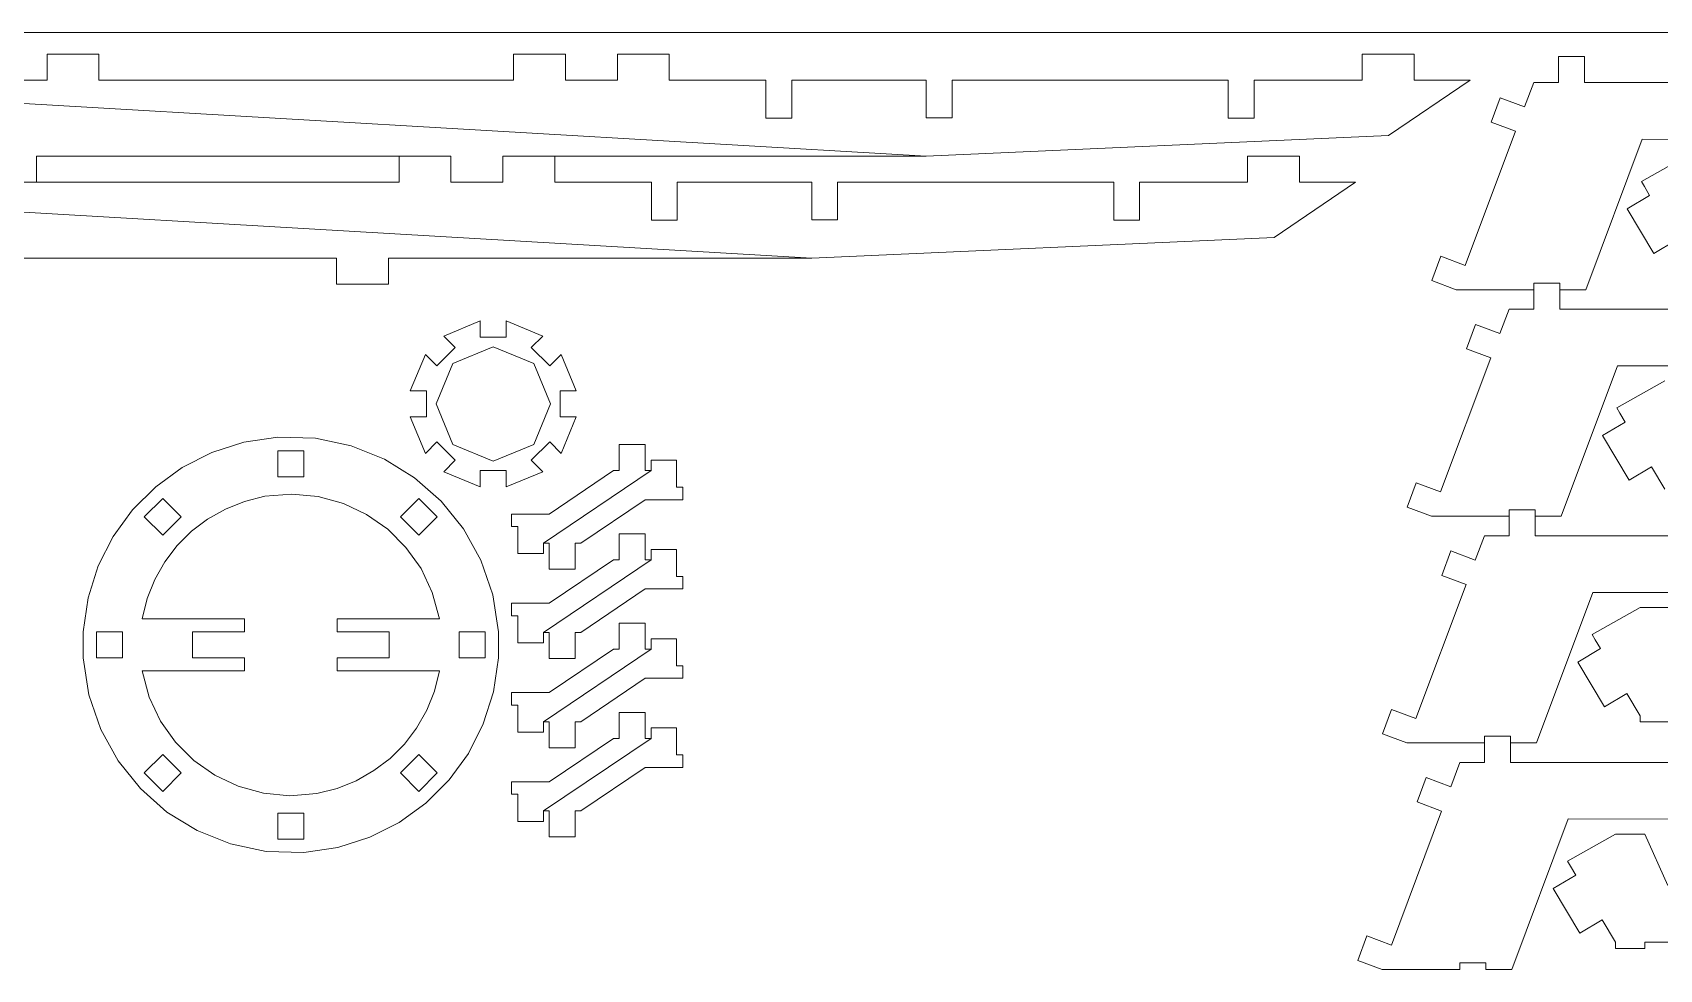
# Model space of a CAD drawing. Header units: millimetres. Extents: x -983 to 262, y -252 to 208.
# Drawn here: x -857.2 to -669.6, y 100.2 to 208.3 of the extents above; entities that cross this region are included whole.
import ezdxf

# ---------------------------------------------------------------- set-up
doc = ezdxf.new("R2010")
doc.units = ezdxf.units.MM
doc.header["$MEASUREMENT"] = 0
doc.layers.add('Layer 1', color=7, linetype='Continuous')

msp = doc.modelspace()

# ---------------------------------------------------------------- linework, layer by layer
at = {"layer": 'Layer 1', "color": 3, "lineweight": 9}
for points in [[(-982.7521, 208.3383), (-982.7521, 208.3383), (-382.7524, 208.3383), (-382.7524, 208.3383)], [(-849.5862, 205.8394), (-849.5862, 205.8394), (-855.5745, 205.8394), (-855.5745, 205.8394)], [(-855.5745, 202.8419), (-855.5745, 202.8419), (-855.5745, 205.8394), (-855.5745, 205.8394)], [(-849.5862, 205.8394), (-849.5862, 205.8394), (-849.5862, 202.8419), (-849.5862, 202.8419)], [(-801.7539, 205.8394), (-801.7539, 205.8394), (-795.7656, 205.8394), (-795.7656, 205.8394)], [(-801.7539, 202.8419), (-801.7539, 202.8419), (-801.7539, 205.8394), (-801.7539, 205.8394)], [(-795.7656, 205.8394), (-795.7656, 205.8394), (-795.7656, 202.8419), (-795.7656, 202.8419)], [(-789.7774, 205.8394), (-789.7774, 205.8394), (-783.7891, 205.8394), (-783.7891, 205.8394)], [(-789.7774, 202.8419), (-789.7774, 202.8419), (-789.7774, 205.8394), (-789.7774, 205.8394)], [(-783.7891, 205.8394), (-783.7891, 205.8394), (-783.7891, 202.8419), (-783.7891, 202.8419)], [(-703.8594, 205.8394), (-703.8594, 205.8394), (-703.8594, 202.8419), (-703.8594, 202.8419)], [(-703.8594, 205.8394), (-703.8594, 205.8394), (-697.8712, 205.8394), (-697.8712, 205.8394)], [(-697.8712, 202.8419), (-697.8712, 202.8419), (-697.8712, 205.8394), (-697.8712, 205.8394)], [(-681.2175, 205.5566), (-681.2175, 205.5566), (-678.2165, 205.5549), (-678.2165, 205.5549)], [(-681.2175, 202.5557), (-681.2175, 202.5557), (-681.2175, 205.5566), (-681.2175, 205.5566)], [(-678.2182, 202.5557), (-678.2182, 202.5557), (-678.2165, 205.5549), (-678.2165, 205.5549)], [(-904.4129, 202.8419), (-904.4129, 202.8419), (-855.5745, 202.8419), (-855.5745, 202.8419)], [(-849.5862, 202.8419), (-849.5862, 202.8419), (-801.7539, 202.8419), (-801.7539, 202.8419)], [(-795.7656, 202.8419), (-795.7656, 202.8419), (-789.7774, 202.8419), (-789.7774, 202.8419)], [(-783.7891, 202.8419), (-783.7891, 202.8419), (-772.6472, 202.8419), (-772.6472, 202.8419)], [(-772.6472, 202.8419), (-772.6472, 202.8419), (-772.6472, 198.4664), (-772.6472, 198.4664)], [(-769.6531, 202.8419), (-769.6531, 202.8419), (-754.1495, 202.8419), (-754.1495, 202.8419)], [(-769.6531, 198.4664), (-769.6531, 198.4664), (-769.6531, 202.8419), (-769.6531, 202.8419)], [(-754.1495, 202.8419), (-754.1495, 202.8419), (-754.1495, 198.4852), (-754.1495, 198.4852)], [(-751.1553, 198.4852), (-751.1553, 198.4852), (-751.1553, 202.8419), (-751.1553, 202.8419)], [(-751.1553, 202.8419), (-751.1553, 202.8419), (-719.3117, 202.8419), (-719.3117, 202.8419)], [(-719.3117, 202.8419), (-719.3117, 202.8419), (-719.3117, 198.4664), (-719.3117, 198.4664)], [(-716.3175, 198.4664), (-716.3175, 198.4664), (-716.3175, 202.8419), (-716.3175, 202.8419)], [(-716.3175, 202.8419), (-716.3175, 202.8419), (-703.8594, 202.8419), (-703.8594, 202.8419)], [(-700.8156, 196.4731), (-700.8156, 196.4731), (-691.403, 202.8436), (-691.403, 202.8436)], [(-697.8712, 202.8419), (-697.8712, 202.8419), (-691.403, 202.8436), (-691.403, 202.8436)], [(-685.1148, 199.7466), (-685.1148, 199.7466), (-684.0642, 202.5557), (-684.0642, 202.5557)], [(-684.0642, 202.5557), (-684.0642, 202.5557), (-681.2175, 202.5557), (-681.2175, 202.5557)], [(-678.2182, 202.5557), (-678.2182, 202.5557), (-637.0168, 202.5557), (-637.0168, 202.5557)], [(-688.9762, 197.9882), (-688.9762, 197.9882), (-687.9256, 200.7989), (-687.9256, 200.7989)], [(-685.1148, 199.7466), (-685.1148, 199.7466), (-687.9256, 200.7989), (-687.9256, 200.7989)], [(-772.6472, 198.4664), (-772.6472, 198.4664), (-769.6531, 198.4664), (-769.6531, 198.4664)], [(-754.1495, 198.4852), (-754.1495, 198.4852), (-751.1553, 198.4852), (-751.1553, 198.4852)], [(-719.3117, 198.4664), (-719.3117, 198.4664), (-716.3175, 198.4664), (-716.3175, 198.4664)], [(-686.1672, 196.9376), (-686.1672, 196.9376), (-688.9762, 197.9882), (-688.9762, 197.9882)], [(-754.1495, 194.0703), (-754.1495, 194.0703), (-700.8156, 196.4731), (-700.8156, 196.4731)], [(-691.96, 181.4648), (-691.96, 181.4648), (-686.1672, 196.9376), (-686.1672, 196.9376)], [(-678.0623, 178.6558), (-678.0623, 178.6558), (-671.5616, 196.019), (-671.5616, 196.019)], [(-586.4697, 196.0087), (-586.4697, 196.0087), (-671.5616, 196.019), (-671.5616, 196.019)], [(-856.8068, 194.0703), (-856.8068, 194.0703), (-856.8068, 191.0745), (-856.8068, 191.0745)], [(-814.9627, 194.0703), (-814.9627, 194.0703), (-856.8068, 194.0703), (-856.8068, 194.0703)], [(-814.9627, 191.0745), (-814.9627, 191.0745), (-814.9627, 194.0703), (-814.9627, 194.0703)], [(-796.9996, 194.0703), (-796.9996, 194.0703), (-796.9996, 191.0745), (-796.9996, 191.0745)], [(-754.1495, 194.0703), (-754.1495, 194.0703), (-796.9996, 194.0703), (-796.9996, 194.0703)], [(-717.0682, 194.0703), (-717.0682, 194.0703), (-711.0799, 194.0703), (-711.0799, 194.0703)], [(-717.0682, 194.0703), (-717.0682, 194.0703), (-717.0682, 191.0745), (-717.0682, 191.0745)], [(-711.0799, 191.0745), (-711.0799, 191.0745), (-711.0799, 194.0703), (-711.0799, 194.0703)], [(-671.6387, 191.1601), (-671.6387, 191.1601), (-666.0875, 194.2742), (-666.0875, 194.2742)], [(-856.8068, 191.0745), (-856.8068, 191.0745), (-814.9627, 191.0745), (-814.9627, 191.0745)], [(-796.9996, 191.0745), (-796.9996, 191.0745), (-785.856, 191.0745), (-785.856, 191.0745)], [(-785.856, 191.0745), (-785.856, 191.0745), (-785.856, 186.6972), (-785.856, 186.6972)], [(-782.8619, 191.0745), (-782.8619, 191.0745), (-767.3582, 191.0745), (-767.3582, 191.0745)], [(-782.8619, 186.6972), (-782.8619, 186.6972), (-782.8619, 191.0745), (-782.8619, 191.0745)], [(-767.3582, 191.0745), (-767.3582, 191.0745), (-767.3582, 186.7161), (-767.3582, 186.7161)], [(-764.3641, 191.0745), (-764.3641, 191.0745), (-732.5187, 191.0745), (-732.5187, 191.0745)], [(-764.3641, 186.7161), (-764.3641, 186.7161), (-764.3641, 191.0745), (-764.3641, 191.0745)], [(-732.5187, 191.0745), (-732.5187, 191.0745), (-732.5187, 186.6972), (-732.5187, 186.6972)], [(-729.5246, 191.0745), (-729.5246, 191.0745), (-717.0682, 191.0745), (-717.0682, 191.0745)], [(-729.5246, 186.6972), (-729.5246, 186.6972), (-729.5246, 191.0745), (-729.5246, 191.0745)], [(-714.0227, 184.7057), (-714.0227, 184.7057), (-704.6118, 191.0745), (-704.6118, 191.0745)], [(-711.0799, 191.0745), (-711.0799, 191.0745), (-704.6118, 191.0745), (-704.6118, 191.0745)], [(-671.3011, 190.5603), (-671.3011, 190.5603), (-671.6387, 191.1601), (-671.6387, 191.1601)], [(-670.6875, 189.5303), (-670.6875, 189.5303), (-671.3011, 190.5603), (-671.3011, 190.5603)], [(-670.6875, 189.5303), (-670.6875, 189.5303), (-673.2857, 187.9843), (-673.2857, 187.9843)], [(-670.2162, 182.8273), (-670.2162, 182.8273), (-673.2857, 187.9843), (-673.2857, 187.9843)], [(-785.856, 186.6972), (-785.856, 186.6972), (-782.8619, 186.6972), (-782.8619, 186.6972)], [(-767.3582, 186.7161), (-767.3582, 186.7161), (-764.3641, 186.7161), (-764.3641, 186.7161)], [(-732.5187, 186.6972), (-732.5187, 186.6972), (-729.5246, 186.6972), (-729.5246, 186.6972)], [(-767.3582, 182.3012), (-767.3582, 182.3012), (-714.0227, 184.7057), (-714.0227, 184.7057)], [(-667.6197, 184.3732), (-667.6197, 184.3732), (-670.2162, 182.8273), (-670.2162, 182.8273)], [(-822.1832, 182.3012), (-822.1832, 182.3012), (-870.0155, 182.3012), (-870.0155, 182.3012)], [(-822.1832, 179.3053), (-822.1832, 179.3053), (-822.1832, 182.3012), (-822.1832, 182.3012)], [(-767.3582, 182.3012), (-767.3582, 182.3012), (-816.1949, 182.3012), (-816.1949, 182.3012)], [(-816.1949, 182.3012), (-816.1949, 182.3012), (-816.1949, 179.3053), (-816.1949, 179.3053)], [(-695.8214, 179.7064), (-695.8214, 179.7064), (-694.7691, 182.5171), (-694.7691, 182.5171)], [(-691.96, 181.4648), (-691.96, 181.4648), (-694.7691, 182.5171), (-694.7691, 182.5171)], [(-822.1832, 179.3053), (-822.1832, 179.3053), (-816.1949, 179.3053), (-816.1949, 179.3053)], [(-693.0123, 178.6558), (-693.0123, 178.6558), (-695.8214, 179.7064), (-695.8214, 179.7064)], [(-693.0123, 178.6558), (-693.0123, 178.6558), (-684.0642, 178.6558), (-684.0642, 178.6558)], [(-684.0608, 176.4123), (-684.0608, 176.4123), (-684.0642, 178.6558), (-684.0642, 178.6558)], [(-681.0598, 176.4123), (-681.0598, 176.4123), (-681.0633, 178.6558), (-681.0633, 178.6558)], [(-681.0633, 178.6558), (-681.0633, 178.6558), (-678.0623, 178.6558), (-678.0623, 178.6558)], [(-809.8022, 173.3205), (-809.8022, 173.3205), (-805.5895, 175.0652), (-805.5895, 175.0652)], [(-805.5895, 175.0652), (-805.5895, 175.0652), (-805.5895, 173.1902), (-805.5895, 173.1902)], [(-798.3776, 173.3205), (-798.3776, 173.3205), (-802.5885, 175.0652), (-802.5885, 175.0652)], [(-802.5885, 175.0652), (-802.5885, 175.0652), (-802.5885, 173.1902), (-802.5885, 173.1902)], [(-691.8195, 171.8466), (-691.8195, 171.8466), (-690.7672, 174.6556), (-690.7672, 174.6556)], [(-687.9581, 173.6033), (-687.9581, 173.6033), (-690.7672, 174.6556), (-690.7672, 174.6556)], [(-687.9581, 173.6033), (-687.9581, 173.6033), (-686.9058, 176.4123), (-686.9058, 176.4123)], [(-686.9058, 176.4123), (-686.9058, 176.4123), (-684.0608, 176.4123), (-684.0608, 176.4123)], [(-681.0598, 176.4123), (-681.0598, 176.4123), (-639.8601, 176.4123), (-639.8601, 176.4123)], [(-809.8022, 173.3205), (-809.8022, 173.3205), (-808.4757, 171.9957), (-808.4757, 171.9957)], [(-802.5885, 173.1902), (-802.5885, 173.1902), (-805.5895, 173.1902), (-805.5895, 173.1902)], [(-798.3776, 173.3205), (-798.3776, 173.3205), (-799.7024, 171.9957), (-799.7024, 171.9957)], [(-813.667, 166.9877), (-813.667, 166.9877), (-811.9223, 171.1987), (-811.9223, 171.1987)], [(-811.9223, 171.1987), (-811.9223, 171.1987), (-810.5974, 169.8739), (-810.5974, 169.8739)], [(-808.4757, 171.9957), (-808.4757, 171.9957), (-810.5974, 169.8739), (-810.5974, 169.8739)], [(-797.5806, 169.8739), (-797.5806, 169.8739), (-799.7024, 171.9957), (-799.7024, 171.9957)], [(-796.2558, 171.1987), (-796.2558, 171.1987), (-797.5806, 169.8739), (-797.5806, 169.8739)], [(-794.5111, 166.9877), (-794.5111, 166.9877), (-796.2558, 171.1987), (-796.2558, 171.1987)], [(-689.0105, 170.7942), (-689.0105, 170.7942), (-691.8195, 171.8466), (-691.8195, 171.8466)], [(-694.8016, 155.3214), (-694.8016, 155.3214), (-689.0105, 170.7942), (-689.0105, 170.7942)], [(-680.9056, 152.5124), (-680.9056, 152.5124), (-674.4049, 169.8756), (-674.4049, 169.8756)], [(-589.3113, 169.8653), (-589.3113, 169.8653), (-674.4049, 169.8756), (-674.4049, 169.8756)], [(-674.4803, 165.0168), (-674.4803, 165.0168), (-668.9308, 168.1309), (-668.9308, 168.1309)], [(-813.667, 166.9877), (-813.667, 166.9877), (-811.7937, 166.9877), (-811.7937, 166.9877)], [(-811.7937, 166.9877), (-811.7937, 166.9877), (-811.7937, 163.9868), (-811.7937, 163.9868)], [(-794.5111, 166.9877), (-794.5111, 166.9877), (-796.386, 166.9877), (-796.386, 166.9877)], [(-796.386, 163.9868), (-796.386, 163.9868), (-796.386, 166.9877), (-796.386, 166.9877)], [(-813.667, 163.9868), (-813.667, 163.9868), (-811.7937, 163.9868), (-811.7937, 163.9868)], [(-811.9223, 159.7741), (-811.9223, 159.7741), (-813.667, 163.9868), (-813.667, 163.9868)], [(-794.5111, 163.9868), (-794.5111, 163.9868), (-796.386, 163.9868), (-796.386, 163.9868)], [(-794.5111, 163.9868), (-794.5111, 163.9868), (-796.2558, 159.7741), (-796.2558, 159.7741)], [(-673.5308, 163.3852), (-673.5308, 163.3852), (-676.1273, 161.841), (-676.1273, 161.841)], [(-674.1444, 164.4169), (-674.1444, 164.4169), (-674.4803, 165.0168), (-674.4803, 165.0168)], [(-673.5308, 163.3852), (-673.5308, 163.3852), (-674.1444, 164.4169), (-674.1444, 164.4169)], [(-828.9495, 161.6336), (-828.9495, 161.6336), (-832.8743, 161.0629), (-832.8743, 161.0629)], [(-824.6186, 161.5171), (-824.6186, 161.5171), (-828.9495, 161.6336), (-828.9495, 161.6336)], [(-820.4967, 160.6584), (-820.4967, 160.6584), (-824.6186, 161.5171), (-824.6186, 161.5171)], [(-673.0595, 156.684), (-673.0595, 156.684), (-676.1273, 161.841), (-676.1273, 161.841)], [(-836.5643, 159.8872), (-836.5643, 159.8872), (-839.968, 158.1596), (-839.968, 158.1596)], [(-832.8743, 161.0629), (-832.8743, 161.0629), (-836.5643, 159.8872), (-836.5643, 159.8872)], [(-816.6542, 159.1211), (-816.6542, 159.1211), (-820.4967, 160.6584), (-820.4967, 160.6584)], [(-811.9223, 159.7741), (-811.9223, 159.7741), (-810.5974, 161.1006), (-810.5974, 161.1006)], [(-810.5974, 161.1006), (-810.5974, 161.1006), (-808.4757, 158.9788), (-808.4757, 158.9788)], [(-799.7024, 158.9788), (-799.7024, 158.9788), (-797.5806, 161.1006), (-797.5806, 161.1006)], [(-796.2558, 159.7741), (-796.2558, 159.7741), (-797.5806, 161.1006), (-797.5806, 161.1006)], [(-789.5528, 157.7928), (-789.5528, 157.7928), (-789.5528, 160.7938), (-789.5528, 160.7938)], [(-789.5528, 160.7938), (-789.5528, 160.7938), (-786.5536, 160.7938), (-786.5536, 160.7938)], [(-786.5536, 157.7928), (-786.5536, 157.7928), (-786.5536, 160.7938), (-786.5536, 160.7938)], [(-839.968, 158.1596), (-839.968, 158.1596), (-843.0307, 155.935), (-843.0307, 155.935)], [(-813.1631, 156.9668), (-813.1631, 156.9668), (-816.6542, 159.1211), (-816.6542, 159.1211)], [(-809.8022, 157.6523), (-809.8022, 157.6523), (-808.4757, 158.9788), (-808.4757, 158.9788)], [(-805.5895, 155.9093), (-805.5895, 155.9093), (-805.5895, 157.7826), (-805.5895, 157.7826)], [(-805.5895, 157.7826), (-805.5895, 157.7826), (-802.5885, 157.7826), (-802.5885, 157.7826)], [(-802.5885, 155.9093), (-802.5885, 155.9093), (-802.5885, 157.7826), (-802.5885, 157.7826)], [(-798.3776, 157.6523), (-798.3776, 157.6523), (-799.7024, 158.9788), (-799.7024, 158.9788)], [(-790.2144, 157.7928), (-790.2144, 157.7928), (-797.6543, 152.7729), (-797.6543, 152.7729)], [(-789.5528, 157.7928), (-789.5528, 157.7928), (-790.2144, 157.7928), (-790.2144, 157.7928)], [(-785.8937, 157.7928), (-785.8937, 157.7928), (-786.5536, 157.7928), (-786.5536, 157.7928)], [(-785.8937, 158.9925), (-785.8937, 158.9925), (-785.8937, 157.7928), (-785.8937, 157.7928)], [(-782.9544, 158.9925), (-782.9544, 158.9925), (-785.8937, 158.9925), (-785.8937, 158.9925)], [(-782.9544, 155.8733), (-782.9544, 155.8733), (-782.9544, 158.9925), (-782.9544, 158.9925)], [(-670.463, 158.2299), (-670.463, 158.2299), (-673.0595, 156.684), (-673.0595, 156.684)], [(-668.9291, 155.6505), (-668.9291, 155.6505), (-670.463, 158.2299), (-670.463, 158.2299)], [(-843.0307, 155.935), (-843.0307, 155.935), (-845.7026, 153.2631), (-845.7026, 153.2631)], [(-810.0953, 154.2606), (-810.0953, 154.2606), (-813.1631, 156.9668), (-813.1631, 156.9668)], [(-805.5895, 155.9093), (-805.5895, 155.9093), (-809.8022, 157.6523), (-809.8022, 157.6523)], [(-802.5885, 155.9093), (-802.5885, 155.9093), (-798.3776, 157.6523), (-798.3776, 157.6523)], [(-782.2329, 155.8733), (-782.2329, 155.8733), (-782.9544, 155.8733), (-782.9544, 155.8733)], [(-782.2329, 154.4337), (-782.2329, 154.4337), (-782.2329, 155.8733), (-782.2329, 155.8733)], [(-698.663, 153.563), (-698.663, 153.563), (-697.6124, 156.3738), (-697.6124, 156.3738)], [(-694.8016, 155.3214), (-694.8016, 155.3214), (-697.6124, 156.3738), (-697.6124, 156.3738)], [(-807.5228, 151.0659), (-807.5228, 151.0659), (-810.0953, 154.2606), (-810.0953, 154.2606)], [(-793.9935, 149.4137), (-793.9935, 149.4137), (-786.5536, 154.4337), (-786.5536, 154.4337)], [(-786.5536, 154.4337), (-786.5536, 154.4337), (-782.2329, 154.4337), (-782.2329, 154.4337)], [(-845.7026, 153.2631), (-845.7026, 153.2631), (-847.9272, 150.2004), (-847.9272, 150.2004)], [(-801.9732, 152.7729), (-801.9732, 152.7729), (-801.9732, 151.335), (-801.9732, 151.335)], [(-797.6543, 152.7729), (-797.6543, 152.7729), (-801.9732, 152.7729), (-801.9732, 152.7729)], [(-695.8539, 152.5124), (-695.8539, 152.5124), (-698.663, 153.563), (-698.663, 153.563)], [(-695.8539, 152.5124), (-695.8539, 152.5124), (-686.9058, 152.5124), (-686.9058, 152.5124)], [(-686.9024, 150.269), (-686.9024, 150.269), (-686.9058, 152.5124), (-686.9058, 152.5124)], [(-683.9066, 152.5124), (-683.9066, 152.5124), (-680.9056, 152.5124), (-680.9056, 152.5124)], [(-683.9031, 150.269), (-683.9031, 150.269), (-683.9066, 152.5124), (-683.9066, 152.5124)], [(-847.9272, 150.2004), (-847.9272, 150.2004), (-849.6548, 146.7967), (-849.6548, 146.7967)], [(-805.5175, 147.4445), (-805.5175, 147.4445), (-807.5228, 151.0659), (-807.5228, 151.0659)], [(-801.9732, 151.335), (-801.9732, 151.335), (-801.2534, 151.335), (-801.2534, 151.335)], [(-801.2534, 151.335), (-801.2534, 151.335), (-801.2534, 148.214), (-801.2534, 148.214)], [(-789.5528, 147.4942), (-789.5528, 147.4942), (-789.5528, 150.4935), (-789.5528, 150.4935)], [(-789.5528, 150.4935), (-789.5528, 150.4935), (-786.5536, 150.4935), (-786.5536, 150.4935)], [(-786.5536, 147.4942), (-786.5536, 147.4942), (-786.5536, 150.4935), (-786.5536, 150.4935)], [(-690.7997, 147.4599), (-690.7997, 147.4599), (-689.7491, 150.269), (-689.7491, 150.269)], [(-689.7491, 150.269), (-689.7491, 150.269), (-686.9024, 150.269), (-686.9024, 150.269)], [(-683.9031, 150.269), (-683.9031, 150.269), (-642.7034, 150.269), (-642.7034, 150.269)], [(-798.3141, 149.4137), (-798.3141, 149.4137), (-797.6543, 149.4137), (-797.6543, 149.4137)], [(-798.3141, 148.214), (-798.3141, 148.214), (-798.3141, 149.4137), (-798.3141, 149.4137)], [(-797.6543, 149.4137), (-797.6543, 149.4137), (-797.6543, 146.4128), (-797.6543, 146.4128)], [(-794.6533, 149.4137), (-794.6533, 149.4137), (-794.6533, 146.4128), (-794.6533, 146.4128)], [(-794.6533, 149.4137), (-794.6533, 149.4137), (-793.9935, 149.4137), (-793.9935, 149.4137)], [(-785.8937, 148.6939), (-785.8937, 148.6939), (-785.8937, 147.4942), (-785.8937, 147.4942)], [(-782.9544, 148.6939), (-782.9544, 148.6939), (-785.8937, 148.6939), (-785.8937, 148.6939)], [(-782.9544, 145.573), (-782.9544, 145.573), (-782.9544, 148.6939), (-782.9544, 148.6939)], [(-694.6628, 145.7032), (-694.6628, 145.7032), (-693.6105, 148.5122), (-693.6105, 148.5122)], [(-690.7997, 147.4599), (-690.7997, 147.4599), (-693.6105, 148.5122), (-693.6105, 148.5122)], [(-849.6548, 146.7967), (-849.6548, 146.7967), (-850.8288, 143.105), (-850.8288, 143.105)], [(-804.1516, 143.4632), (-804.1516, 143.4632), (-805.5175, 147.4445), (-805.5175, 147.4445)], [(-801.2534, 148.214), (-801.2534, 148.214), (-798.3141, 148.214), (-798.3141, 148.214)], [(-790.2144, 147.4942), (-790.2144, 147.4942), (-797.6543, 142.4743), (-797.6543, 142.4743)], [(-794.6533, 146.4128), (-794.6533, 146.4128), (-797.6543, 146.4128), (-797.6543, 146.4128)], [(-789.5528, 147.4942), (-789.5528, 147.4942), (-790.2144, 147.4942), (-790.2144, 147.4942)], [(-785.8937, 147.4942), (-785.8937, 147.4942), (-786.5536, 147.4942), (-786.5536, 147.4942)], [(-782.2329, 145.573), (-782.2329, 145.573), (-782.9544, 145.573), (-782.9544, 145.573)], [(-782.2329, 144.1333), (-782.2329, 144.1333), (-782.2329, 145.573), (-782.2329, 145.573)], [(-697.6449, 129.1781), (-697.6449, 129.1781), (-691.8521, 144.6509), (-691.8521, 144.6509)], [(-691.8521, 144.6509), (-691.8521, 144.6509), (-694.6628, 145.7032), (-694.6628, 145.7032)], [(-850.8288, 143.105), (-850.8288, 143.105), (-851.4012, 139.1819), (-851.4012, 139.1819)], [(-803.4952, 139.1819), (-803.4952, 139.1819), (-804.1516, 143.4632), (-804.1516, 143.4632)], [(-793.9935, 139.1134), (-793.9935, 139.1134), (-786.5536, 144.1333), (-786.5536, 144.1333)], [(-786.5536, 144.1333), (-786.5536, 144.1333), (-782.2329, 144.1333), (-782.2329, 144.1333)], [(-683.7489, 126.3673), (-683.7489, 126.3673), (-677.2482, 143.7323), (-677.2482, 143.7323)], [(-592.1546, 143.722), (-592.1546, 143.722), (-677.2482, 143.7323), (-677.2482, 143.7323)], [(-801.9732, 142.4743), (-801.9732, 142.4743), (-801.9732, 141.0346), (-801.9732, 141.0346)], [(-797.6543, 142.4743), (-797.6543, 142.4743), (-801.9732, 142.4743), (-801.9732, 142.4743)], [(-801.9732, 141.0346), (-801.9732, 141.0346), (-801.2534, 141.0346), (-801.2534, 141.0346)], [(-801.2534, 141.0346), (-801.2534, 141.0346), (-801.2534, 137.9137), (-801.2534, 137.9137)], [(-677.3236, 138.8734), (-677.3236, 138.8734), (-671.7724, 141.9875), (-671.7724, 141.9875)], [(-671.7724, 141.9875), (-671.7724, 141.9875), (-668.4132, 141.9875), (-668.4132, 141.9875)], [(-851.4012, 139.1819), (-851.4012, 139.1819), (-851.4012, 136.181), (-851.4012, 136.181)], [(-803.4952, 136.181), (-803.4952, 136.181), (-803.4952, 139.1819), (-803.4952, 139.1819)], [(-798.3141, 139.1134), (-798.3141, 139.1134), (-797.6543, 139.1134), (-797.6543, 139.1134)], [(-798.3141, 137.9137), (-798.3141, 137.9137), (-798.3141, 139.1134), (-798.3141, 139.1134)], [(-797.6543, 139.1134), (-797.6543, 139.1134), (-797.6543, 136.1141), (-797.6543, 136.1141)], [(-794.6533, 139.1134), (-794.6533, 139.1134), (-794.6533, 136.1141), (-794.6533, 136.1141)], [(-794.6533, 139.1134), (-794.6533, 139.1134), (-793.9935, 139.1134), (-793.9935, 139.1134)], [(-789.5528, 140.1931), (-789.5528, 140.1931), (-786.5536, 140.1931), (-786.5536, 140.1931)], [(-789.5528, 137.1939), (-789.5528, 137.1939), (-789.5528, 140.1931), (-789.5528, 140.1931)], [(-786.5536, 137.1939), (-786.5536, 137.1939), (-786.5536, 140.1931), (-786.5536, 140.1931)], [(-801.2534, 137.9137), (-801.2534, 137.9137), (-798.3141, 137.9137), (-798.3141, 137.9137)], [(-790.2144, 137.1939), (-790.2144, 137.1939), (-797.6543, 132.1739), (-797.6543, 132.1739)], [(-789.5528, 137.1939), (-789.5528, 137.1939), (-790.2144, 137.1939), (-790.2144, 137.1939)], [(-785.8937, 137.1939), (-785.8937, 137.1939), (-786.5536, 137.1939), (-786.5536, 137.1939)], [(-785.8937, 138.3936), (-785.8937, 138.3936), (-785.8937, 137.1939), (-785.8937, 137.1939)], [(-782.9544, 138.3936), (-782.9544, 138.3936), (-785.8937, 138.3936), (-785.8937, 138.3936)], [(-782.9544, 135.2726), (-782.9544, 135.2726), (-782.9544, 138.3936), (-782.9544, 138.3936)], [(-676.3724, 137.2418), (-676.3724, 137.2418), (-678.9706, 135.6976), (-678.9706, 135.6976)], [(-676.9877, 138.2736), (-676.9877, 138.2736), (-677.3236, 138.8734), (-677.3236, 138.8734)], [(-676.3724, 137.2418), (-676.3724, 137.2418), (-676.9877, 138.2736), (-676.9877, 138.2736)], [(-851.4012, 136.181), (-851.4012, 136.181), (-850.7465, 131.8997), (-850.7465, 131.8997)], [(-804.0676, 132.2562), (-804.0676, 132.2562), (-803.4952, 136.181), (-803.4952, 136.181)], [(-794.6533, 136.1141), (-794.6533, 136.1141), (-797.6543, 136.1141), (-797.6543, 136.1141)], [(-782.2329, 135.2726), (-782.2329, 135.2726), (-782.9544, 135.2726), (-782.9544, 135.2726)], [(-782.2329, 133.833), (-782.2329, 133.833), (-782.2329, 135.2726), (-782.2329, 135.2726)], [(-675.9028, 130.5406), (-675.9028, 130.5406), (-678.9706, 135.6976), (-678.9706, 135.6976)], [(-793.9935, 128.813), (-793.9935, 128.813), (-786.5536, 133.833), (-786.5536, 133.833)], [(-786.5536, 133.833), (-786.5536, 133.833), (-782.2329, 133.833), (-782.2329, 133.833)], [(-850.7465, 131.8997), (-850.7465, 131.8997), (-849.3789, 127.9167), (-849.3789, 127.9167)], [(-805.2433, 128.5645), (-805.2433, 128.5645), (-804.0676, 132.2562), (-804.0676, 132.2562)], [(-797.6543, 132.1739), (-797.6543, 132.1739), (-801.9732, 132.1739), (-801.9732, 132.1739)], [(-801.9732, 132.1739), (-801.9732, 132.1739), (-801.9732, 130.7343), (-801.9732, 130.7343)], [(-673.3063, 132.0865), (-673.3063, 132.0865), (-675.9028, 130.5406), (-675.9028, 130.5406)], [(-671.7707, 129.5072), (-671.7707, 129.5072), (-673.3063, 132.0865), (-673.3063, 132.0865)], [(-801.9732, 130.7343), (-801.9732, 130.7343), (-801.2534, 130.7343), (-801.2534, 130.7343)], [(-801.2534, 130.7343), (-801.2534, 130.7343), (-801.2534, 127.6133), (-801.2534, 127.6133)], [(-789.5528, 126.8935), (-789.5528, 126.8935), (-789.5528, 129.8928), (-789.5528, 129.8928)], [(-789.5528, 129.8928), (-789.5528, 129.8928), (-786.5536, 129.8928), (-786.5536, 129.8928)], [(-786.5536, 126.8935), (-786.5536, 126.8935), (-786.5536, 129.8928), (-786.5536, 129.8928)], [(-701.5063, 127.4197), (-701.5063, 127.4197), (-700.4557, 130.2304), (-700.4557, 130.2304)], [(-697.6449, 129.1781), (-697.6449, 129.1781), (-700.4557, 130.2304), (-700.4557, 130.2304)], [(-671.7707, 128.789), (-671.7707, 128.789), (-671.7707, 129.5072), (-671.7707, 129.5072)], [(-849.3789, 127.9167), (-849.3789, 127.9167), (-847.3736, 124.297), (-847.3736, 124.297)], [(-806.9692, 125.1625), (-806.9692, 125.1625), (-805.2433, 128.5645), (-805.2433, 128.5645)], [(-798.3141, 127.6133), (-798.3141, 127.6133), (-798.3141, 128.813), (-798.3141, 128.813)], [(-798.3141, 128.813), (-798.3141, 128.813), (-797.6543, 128.813), (-797.6543, 128.813)], [(-797.6543, 128.813), (-797.6543, 128.813), (-797.6543, 125.8138), (-797.6543, 125.8138)], [(-794.6533, 128.813), (-794.6533, 128.813), (-793.9935, 128.813), (-793.9935, 128.813)], [(-794.6533, 128.813), (-794.6533, 128.813), (-794.6533, 125.8138), (-794.6533, 125.8138)], [(-785.8937, 128.0932), (-785.8937, 128.0932), (-785.8937, 126.8935), (-785.8937, 126.8935)], [(-782.9544, 128.0932), (-782.9544, 128.0932), (-785.8937, 128.0932), (-785.8937, 128.0932)], [(-782.9544, 124.9723), (-782.9544, 124.9723), (-782.9544, 128.0932), (-782.9544, 128.0932)], [(-668.4115, 128.789), (-668.4115, 128.789), (-671.7707, 128.789), (-671.7707, 128.789)], [(-801.2534, 127.6133), (-801.2534, 127.6133), (-798.3141, 127.6133), (-798.3141, 127.6133)], [(-790.2144, 126.8935), (-790.2144, 126.8935), (-797.6543, 121.8736), (-797.6543, 121.8736)], [(-794.6533, 125.8138), (-794.6533, 125.8138), (-797.6543, 125.8138), (-797.6543, 125.8138)], [(-789.5528, 126.8935), (-789.5528, 126.8935), (-790.2144, 126.8935), (-790.2144, 126.8935)], [(-785.8937, 126.8935), (-785.8937, 126.8935), (-786.5536, 126.8935), (-786.5536, 126.8935)], [(-698.6972, 126.3673), (-698.6972, 126.3673), (-701.5063, 127.4197), (-701.5063, 127.4197)], [(-698.6972, 126.3673), (-698.6972, 126.3673), (-689.7491, 126.3673), (-689.7491, 126.3673)], [(-689.7457, 124.1256), (-689.7457, 124.1256), (-689.7491, 126.3673), (-689.7491, 126.3673)], [(-686.7482, 126.3673), (-686.7482, 126.3673), (-683.7489, 126.3673), (-683.7489, 126.3673)], [(-686.7447, 124.1256), (-686.7447, 124.1256), (-686.7482, 126.3673), (-686.7482, 126.3673)], [(-847.3736, 124.297), (-847.3736, 124.297), (-844.8011, 121.1006), (-844.8011, 121.1006)], [(-809.1955, 122.0981), (-809.1955, 122.0981), (-806.9692, 125.1625), (-806.9692, 125.1625)], [(-782.2329, 124.9723), (-782.2329, 124.9723), (-782.9544, 124.9723), (-782.9544, 124.9723)], [(-782.2329, 123.5326), (-782.2329, 123.5326), (-782.2329, 124.9723), (-782.2329, 124.9723)], [(-693.643, 121.3166), (-693.643, 121.3166), (-692.5924, 124.1256), (-692.5924, 124.1256)], [(-692.5924, 124.1256), (-692.5924, 124.1256), (-689.7457, 124.1256), (-689.7457, 124.1256)], [(-686.7447, 124.1256), (-686.7447, 124.1256), (-645.545, 124.1256), (-645.545, 124.1256)], [(-811.8657, 119.4279), (-811.8657, 119.4279), (-809.1955, 122.0981), (-809.1955, 122.0981)], [(-793.9935, 118.5144), (-793.9935, 118.5144), (-786.5536, 123.5326), (-786.5536, 123.5326)], [(-786.5536, 123.5326), (-786.5536, 123.5326), (-782.2329, 123.5326), (-782.2329, 123.5326)], [(-697.5044, 119.5581), (-697.5044, 119.5581), (-696.4521, 122.3689), (-696.4521, 122.3689)], [(-693.643, 121.3166), (-693.643, 121.3166), (-696.4521, 122.3689), (-696.4521, 122.3689)], [(-844.8011, 121.1006), (-844.8011, 121.1006), (-841.7333, 118.3944), (-841.7333, 118.3944)], [(-797.6543, 121.8736), (-797.6543, 121.8736), (-801.9732, 121.8736), (-801.9732, 121.8736)], [(-801.9732, 121.8736), (-801.9732, 121.8736), (-801.9732, 120.4339), (-801.9732, 120.4339)], [(-801.9732, 120.4339), (-801.9732, 120.4339), (-801.2534, 120.4339), (-801.2534, 120.4339)], [(-801.2534, 120.4339), (-801.2534, 120.4339), (-801.2534, 117.313), (-801.2534, 117.313)], [(-841.7333, 118.3944), (-841.7333, 118.3944), (-838.2421, 116.2418), (-838.2421, 116.2418)], [(-814.9301, 117.2016), (-814.9301, 117.2016), (-811.8657, 119.4279), (-811.8657, 119.4279)], [(-798.3141, 118.5144), (-798.3141, 118.5144), (-797.6543, 118.5144), (-797.6543, 118.5144)], [(-798.3141, 117.313), (-798.3141, 117.313), (-798.3141, 118.5144), (-798.3141, 118.5144)], [(-797.6543, 118.5144), (-797.6543, 118.5144), (-797.6543, 115.5134), (-797.6543, 115.5134)], [(-794.6533, 118.5144), (-794.6533, 118.5144), (-794.6533, 115.5134), (-794.6533, 115.5134)], [(-794.6533, 118.5144), (-794.6533, 118.5144), (-793.9935, 118.5144), (-793.9935, 118.5144)], [(-700.4882, 103.0347), (-700.4882, 103.0347), (-694.6954, 118.5075), (-694.6954, 118.5075)], [(-694.6954, 118.5075), (-694.6954, 118.5075), (-697.5044, 119.5581), (-697.5044, 119.5581)], [(-818.3338, 115.4757), (-818.3338, 115.4757), (-814.9301, 117.2016), (-814.9301, 117.2016)], [(-801.2534, 117.313), (-801.2534, 117.313), (-798.3141, 117.313), (-798.3141, 117.313)], [(-686.5922, 100.224), (-686.5922, 100.224), (-680.0915, 117.5889), (-680.0915, 117.5889)], [(-594.9979, 117.5786), (-594.9979, 117.5786), (-680.0915, 117.5889), (-680.0915, 117.5889)], [(-838.2421, 116.2418), (-838.2421, 116.2418), (-834.4014, 114.7045), (-834.4014, 114.7045)], [(-834.4014, 114.7045), (-834.4014, 114.7045), (-830.2778, 113.8441), (-830.2778, 113.8441)], [(-822.0238, 114.3), (-822.0238, 114.3), (-818.3338, 115.4757), (-818.3338, 115.4757)], [(-794.6533, 115.5134), (-794.6533, 115.5134), (-797.6543, 115.5134), (-797.6543, 115.5134)], [(-680.1669, 112.7301), (-680.1669, 112.7301), (-674.6157, 115.8442), (-674.6157, 115.8442)], [(-674.6157, 115.8442), (-674.6157, 115.8442), (-671.2565, 115.8459), (-671.2565, 115.8459)], [(-671.2565, 115.8459), (-671.2565, 115.8459), (-668.6017, 109.9108), (-668.6017, 109.9108)], [(-830.2778, 113.8441), (-830.2778, 113.8441), (-825.9486, 113.7276), (-825.9486, 113.7276)], [(-825.9486, 113.7276), (-825.9486, 113.7276), (-822.0238, 114.3), (-822.0238, 114.3)], [(-679.8293, 112.1302), (-679.8293, 112.1302), (-680.1669, 112.7301), (-680.1669, 112.7301)], [(-679.2157, 111.0985), (-679.2157, 111.0985), (-681.8122, 109.5543), (-681.8122, 109.5543)], [(-679.2157, 111.0985), (-679.2157, 111.0985), (-679.8293, 112.1302), (-679.8293, 112.1302)], [(-678.7444, 104.3973), (-678.7444, 104.3973), (-681.8122, 109.5543), (-681.8122, 109.5543)], [(-676.1479, 105.9432), (-676.1479, 105.9432), (-678.7444, 104.3973), (-678.7444, 104.3973)], [(-674.614, 103.3655), (-674.614, 103.3655), (-676.1479, 105.9432), (-676.1479, 105.9432)], [(-704.3496, 101.278), (-704.3496, 101.278), (-703.2973, 104.0871), (-703.2973, 104.0871)], [(-700.4882, 103.0347), (-700.4882, 103.0347), (-703.2973, 104.0871), (-703.2973, 104.0871)], [(-674.614, 102.6457), (-674.614, 102.6457), (-674.614, 103.3655), (-674.614, 103.3655)], [(-671.2531, 103.3655), (-671.2531, 103.3655), (-671.2531, 102.6457), (-671.2531, 102.6457)], [(-668.2538, 103.3655), (-668.2538, 103.3655), (-671.2531, 103.3655), (-671.2531, 103.3655)], [(-671.2531, 102.6457), (-671.2531, 102.6457), (-674.614, 102.6457), (-674.614, 102.6457)], [(-701.5388, 100.224), (-701.5388, 100.224), (-704.3496, 101.278), (-704.3496, 101.278)], [(-701.5388, 100.224), (-701.5388, 100.224), (-692.5924, 100.224), (-692.5924, 100.224)], [(-692.5924, 100.224), (-692.5924, 100.224), (-692.5924, 100.9832), (-692.5924, 100.9832)], [(-692.5924, 100.9832), (-692.5924, 100.9832), (-689.5915, 100.9832), (-689.5915, 100.9832)], [(-689.5915, 100.224), (-689.5915, 100.224), (-689.5915, 100.9832), (-689.5915, 100.9832)], [(-689.5915, 100.224), (-689.5915, 100.224), (-686.5922, 100.224), (-686.5922, 100.224)]]:
    msp.add_open_spline(points, degree=3, dxfattribs=at)
at = {"layer": 'Layer 1', "color": 1, "lineweight": 9}
for points in [[(-754.1495, 194.0703), (-754.1495, 194.0703), (-904.4129, 202.8419), (-904.4129, 202.8419)], [(-808.9744, 194.0703), (-808.9744, 194.0703), (-814.9627, 194.0703), (-814.9627, 194.0703)], [(-808.9744, 191.0745), (-808.9744, 191.0745), (-808.9744, 194.0703), (-808.9744, 194.0703)], [(-802.9861, 194.0703), (-802.9861, 194.0703), (-802.9861, 191.0745), (-802.9861, 191.0745)], [(-796.9996, 194.0703), (-796.9996, 194.0703), (-802.9861, 194.0703), (-802.9861, 194.0703)], [(-767.3582, 182.3012), (-767.3582, 182.3012), (-917.6217, 191.0745), (-917.6217, 191.0745)], [(-862.795, 191.0745), (-862.795, 191.0745), (-856.8068, 191.0745), (-856.8068, 191.0745)], [(-808.9744, 191.0745), (-808.9744, 191.0745), (-802.9861, 191.0745), (-802.9861, 191.0745)], [(-684.0642, 179.4133), (-684.0642, 179.4133), (-681.0633, 179.4133), (-681.0633, 179.4133)], [(-684.0642, 178.6558), (-684.0642, 178.6558), (-684.0642, 179.4133), (-684.0642, 179.4133)], [(-681.0633, 178.6558), (-681.0633, 178.6558), (-681.0633, 179.4133), (-681.0633, 179.4133)], [(-808.7567, 170.1533), (-808.7567, 170.1533), (-804.0899, 172.0865), (-804.0899, 172.0865)], [(-804.0899, 172.0865), (-804.0899, 172.0865), (-799.423, 170.1533), (-799.423, 170.1533)], [(-810.69, 165.4864), (-810.69, 165.4864), (-808.7567, 170.1533), (-808.7567, 170.1533)], [(-799.423, 170.1533), (-799.423, 170.1533), (-797.4881, 165.4864), (-797.4881, 165.4864)], [(-810.69, 165.4864), (-810.69, 165.4864), (-808.7567, 160.8195), (-808.7567, 160.8195)], [(-799.423, 160.8195), (-799.423, 160.8195), (-797.4881, 165.4864), (-797.4881, 165.4864)], [(-828.9495, 160.086), (-828.9495, 160.086), (-825.9486, 160.086), (-825.9486, 160.086)], [(-828.9495, 160.086), (-828.9495, 160.086), (-828.9495, 157.085), (-828.9495, 157.085)], [(-825.9486, 160.086), (-825.9486, 160.086), (-825.9486, 157.085), (-825.9486, 157.085)], [(-808.7567, 160.8195), (-808.7567, 160.8195), (-804.0899, 158.8863), (-804.0899, 158.8863)], [(-804.0899, 158.8863), (-804.0899, 158.8863), (-799.423, 160.8195), (-799.423, 160.8195)], [(-798.3141, 149.4137), (-798.3141, 149.4137), (-785.8937, 157.7928), (-785.8937, 157.7928)], [(-825.9486, 157.085), (-825.9486, 157.085), (-828.9495, 157.085), (-828.9495, 157.085)], [(-844.3504, 152.4627), (-844.3504, 152.4627), (-842.2303, 154.5845), (-842.2303, 154.5845)], [(-842.2303, 154.5845), (-842.2303, 154.5845), (-840.1085, 152.4627), (-840.1085, 152.4627)], [(-832.7937, 154.24), (-832.7937, 154.24), (-834.9995, 153.3573), (-834.9995, 153.3573)], [(-830.4492, 154.821), (-830.4492, 154.821), (-832.7937, 154.24), (-832.7937, 154.24)], [(-827.3197, 155.0832), (-827.3197, 155.0832), (-830.4492, 154.821), (-830.4492, 154.821)], [(-824.2792, 154.7953), (-824.2792, 154.7953), (-827.3197, 155.0832), (-827.3197, 155.0832)], [(-821.388, 153.9949), (-821.388, 153.9949), (-824.2792, 154.7953), (-824.2792, 154.7953)], [(-818.7006, 152.7215), (-818.7006, 152.7215), (-821.388, 153.9949), (-821.388, 153.9949)], [(-812.6678, 154.5845), (-812.6678, 154.5845), (-814.7896, 152.4627), (-814.7896, 152.4627)], [(-812.6678, 154.5845), (-812.6678, 154.5845), (-810.546, 152.4627), (-810.546, 152.4627)], [(-844.3504, 152.4627), (-844.3504, 152.4627), (-842.2303, 150.3409), (-842.2303, 150.3409)], [(-840.1085, 152.4627), (-840.1085, 152.4627), (-842.2303, 150.3409), (-842.2303, 150.3409)], [(-837.0424, 152.1971), (-837.0424, 152.1971), (-838.9003, 150.7814), (-838.9003, 150.7814)], [(-834.9995, 153.3573), (-834.9995, 153.3573), (-837.0424, 152.1971), (-837.0424, 152.1971)], [(-816.2738, 151.0179), (-816.2738, 151.0179), (-818.7006, 152.7215), (-818.7006, 152.7215)], [(-812.6678, 150.3409), (-812.6678, 150.3409), (-814.7896, 152.4627), (-814.7896, 152.4627)], [(-810.546, 152.4627), (-810.546, 152.4627), (-812.6678, 150.3409), (-812.6678, 150.3409)], [(-686.9058, 152.5124), (-686.9058, 152.5124), (-686.9058, 153.2699), (-686.9058, 153.2699)], [(-686.9058, 153.2699), (-686.9058, 153.2699), (-683.9066, 153.2699), (-683.9066, 153.2699)], [(-683.9066, 152.5124), (-683.9066, 152.5124), (-683.9066, 153.2699), (-683.9066, 153.2699)], [(-838.9003, 150.7814), (-838.9003, 150.7814), (-840.549, 149.1327), (-840.549, 149.1327)], [(-814.164, 148.9219), (-814.164, 148.9219), (-816.2738, 151.0179), (-816.2738, 151.0179)], [(-840.549, 149.1327), (-840.549, 149.1327), (-841.9647, 147.2748), (-841.9647, 147.2748)], [(-812.4278, 146.4745), (-812.4278, 146.4745), (-814.164, 148.9219), (-814.164, 148.9219)], [(-841.9647, 147.2748), (-841.9647, 147.2748), (-843.1267, 145.2319), (-843.1267, 145.2319)], [(-811.1253, 143.7134), (-811.1253, 143.7134), (-812.4278, 146.4745), (-812.4278, 146.4745)], [(-798.3141, 139.1134), (-798.3141, 139.1134), (-785.8937, 147.4942), (-785.8937, 147.4942)], [(-843.1267, 145.2319), (-843.1267, 145.2319), (-844.0076, 143.0261), (-844.0076, 143.0261)], [(-844.0076, 143.0261), (-844.0076, 143.0261), (-844.5869, 140.6816), (-844.5869, 140.6816)], [(-810.3095, 140.6816), (-810.3095, 140.6816), (-811.1253, 143.7134), (-811.1253, 143.7134)], [(-849.8536, 139.1819), (-849.8536, 139.1819), (-846.8526, 139.1819), (-846.8526, 139.1819)], [(-849.8536, 136.181), (-849.8536, 136.181), (-849.8536, 139.1819), (-849.8536, 139.1819)], [(-846.8526, 139.1819), (-846.8526, 139.1819), (-846.8526, 136.181), (-846.8526, 136.181)], [(-844.5869, 140.6816), (-844.5869, 140.6816), (-832.7835, 140.6816), (-832.7835, 140.6816)], [(-838.7837, 139.1819), (-838.7837, 139.1819), (-832.7835, 139.1819), (-832.7835, 139.1819)], [(-838.7837, 139.1819), (-838.7837, 139.1819), (-838.7837, 136.181), (-838.7837, 136.181)], [(-832.7835, 140.6816), (-832.7835, 140.6816), (-832.7835, 139.1819), (-832.7835, 139.1819)], [(-810.3095, 140.6816), (-810.3095, 140.6816), (-822.1129, 140.6816), (-822.1129, 140.6816)], [(-822.1129, 140.6816), (-822.1129, 140.6816), (-822.1129, 139.1819), (-822.1129, 139.1819)], [(-816.1127, 139.1819), (-816.1127, 139.1819), (-822.1129, 139.1819), (-822.1129, 139.1819)], [(-816.1127, 139.1819), (-816.1127, 139.1819), (-816.1127, 136.181), (-816.1127, 136.181)], [(-808.0438, 136.181), (-808.0438, 136.181), (-808.0438, 139.1819), (-808.0438, 139.1819)], [(-805.0445, 139.1819), (-805.0445, 139.1819), (-808.0438, 139.1819), (-808.0438, 139.1819)], [(-805.0445, 139.1819), (-805.0445, 139.1819), (-805.0445, 136.181), (-805.0445, 136.181)], [(-798.3141, 128.813), (-798.3141, 128.813), (-785.8937, 137.1939), (-785.8937, 137.1939)], [(-849.8536, 136.181), (-849.8536, 136.181), (-846.8526, 136.181), (-846.8526, 136.181)], [(-838.7837, 136.181), (-838.7837, 136.181), (-832.7835, 136.181), (-832.7835, 136.181)], [(-832.7835, 134.6813), (-832.7835, 134.6813), (-832.7835, 136.181), (-832.7835, 136.181)], [(-816.1127, 136.181), (-816.1127, 136.181), (-822.1129, 136.181), (-822.1129, 136.181)], [(-822.1129, 134.6813), (-822.1129, 134.6813), (-822.1129, 136.181), (-822.1129, 136.181)], [(-805.0445, 136.181), (-805.0445, 136.181), (-808.0438, 136.181), (-808.0438, 136.181)], [(-844.5869, 134.6813), (-844.5869, 134.6813), (-832.7835, 134.6813), (-832.7835, 134.6813)], [(-844.5869, 134.6813), (-844.5869, 134.6813), (-843.7728, 131.6495), (-843.7728, 131.6495)], [(-810.3095, 134.6813), (-810.3095, 134.6813), (-822.1129, 134.6813), (-822.1129, 134.6813)], [(-810.8888, 132.335), (-810.8888, 132.335), (-810.3095, 134.6813), (-810.3095, 134.6813)], [(-843.7728, 131.6495), (-843.7728, 131.6495), (-842.4685, 128.8884), (-842.4685, 128.8884)], [(-811.7714, 130.1293), (-811.7714, 130.1293), (-810.8888, 132.335), (-810.8888, 132.335)], [(-812.9317, 128.0864), (-812.9317, 128.0864), (-811.7714, 130.1293), (-811.7714, 130.1293)], [(-842.4685, 128.8884), (-842.4685, 128.8884), (-840.7341, 126.441), (-840.7341, 126.441)], [(-814.3491, 126.2302), (-814.3491, 126.2302), (-812.9317, 128.0864), (-812.9317, 128.0864)], [(-840.7341, 126.441), (-840.7341, 126.441), (-838.6243, 124.345), (-838.6243, 124.345)], [(-815.9961, 124.5815), (-815.9961, 124.5815), (-814.3491, 126.2302), (-814.3491, 126.2302)], [(-798.3141, 118.5144), (-798.3141, 118.5144), (-785.8937, 126.8935), (-785.8937, 126.8935)], [(-689.7491, 126.3673), (-689.7491, 126.3673), (-689.7491, 127.1266), (-689.7491, 127.1266)], [(-689.7491, 127.1266), (-689.7491, 127.1266), (-686.7482, 127.1266), (-686.7482, 127.1266)], [(-686.7482, 126.3673), (-686.7482, 126.3673), (-686.7482, 127.1266), (-686.7482, 127.1266)], [(-844.3504, 122.9002), (-844.3504, 122.9002), (-842.2303, 125.0202), (-842.2303, 125.0202)], [(-842.2303, 125.0202), (-842.2303, 125.0202), (-840.1085, 122.9002), (-840.1085, 122.9002)], [(-838.6243, 124.345), (-838.6243, 124.345), (-836.1975, 122.6397), (-836.1975, 122.6397)], [(-817.854, 123.1641), (-817.854, 123.1641), (-815.9961, 124.5815), (-815.9961, 124.5815)], [(-814.7896, 122.9002), (-814.7896, 122.9002), (-812.6678, 125.0202), (-812.6678, 125.0202)], [(-810.546, 122.9002), (-810.546, 122.9002), (-812.6678, 125.0202), (-812.6678, 125.0202)], [(-842.2303, 120.7784), (-842.2303, 120.7784), (-844.3504, 122.9002), (-844.3504, 122.9002)], [(-842.2303, 120.7784), (-842.2303, 120.7784), (-840.1085, 122.9002), (-840.1085, 122.9002)], [(-836.1975, 122.6397), (-836.1975, 122.6397), (-833.5084, 121.368), (-833.5084, 121.368)], [(-822.1043, 121.1212), (-822.1043, 121.1212), (-819.8969, 122.0038), (-819.8969, 122.0038)], [(-819.8969, 122.0038), (-819.8969, 122.0038), (-817.854, 123.1641), (-817.854, 123.1641)], [(-812.6678, 120.7784), (-812.6678, 120.7784), (-814.7896, 122.9002), (-814.7896, 122.9002)], [(-810.546, 122.9002), (-810.546, 122.9002), (-812.6678, 120.7784), (-812.6678, 120.7784)], [(-833.5084, 121.368), (-833.5084, 121.368), (-830.6171, 120.5676), (-830.6171, 120.5676)], [(-830.6171, 120.5676), (-830.6171, 120.5676), (-827.5784, 120.278), (-827.5784, 120.278)], [(-827.5784, 120.278), (-827.5784, 120.278), (-824.4489, 120.5419), (-824.4489, 120.5419)], [(-824.4489, 120.5419), (-824.4489, 120.5419), (-822.1043, 121.1212), (-822.1043, 121.1212)], [(-828.9495, 115.2769), (-828.9495, 115.2769), (-828.9495, 118.2762), (-828.9495, 118.2762)], [(-828.9495, 118.2762), (-828.9495, 118.2762), (-825.9486, 118.2762), (-825.9486, 118.2762)], [(-825.9486, 115.2769), (-825.9486, 115.2769), (-825.9486, 118.2762), (-825.9486, 118.2762)], [(-825.9486, 115.2769), (-825.9486, 115.2769), (-828.9495, 115.2769), (-828.9495, 115.2769)]]:
    msp.add_open_spline(points, degree=3, dxfattribs=at)

doc.saveas('drawing.dxf')
